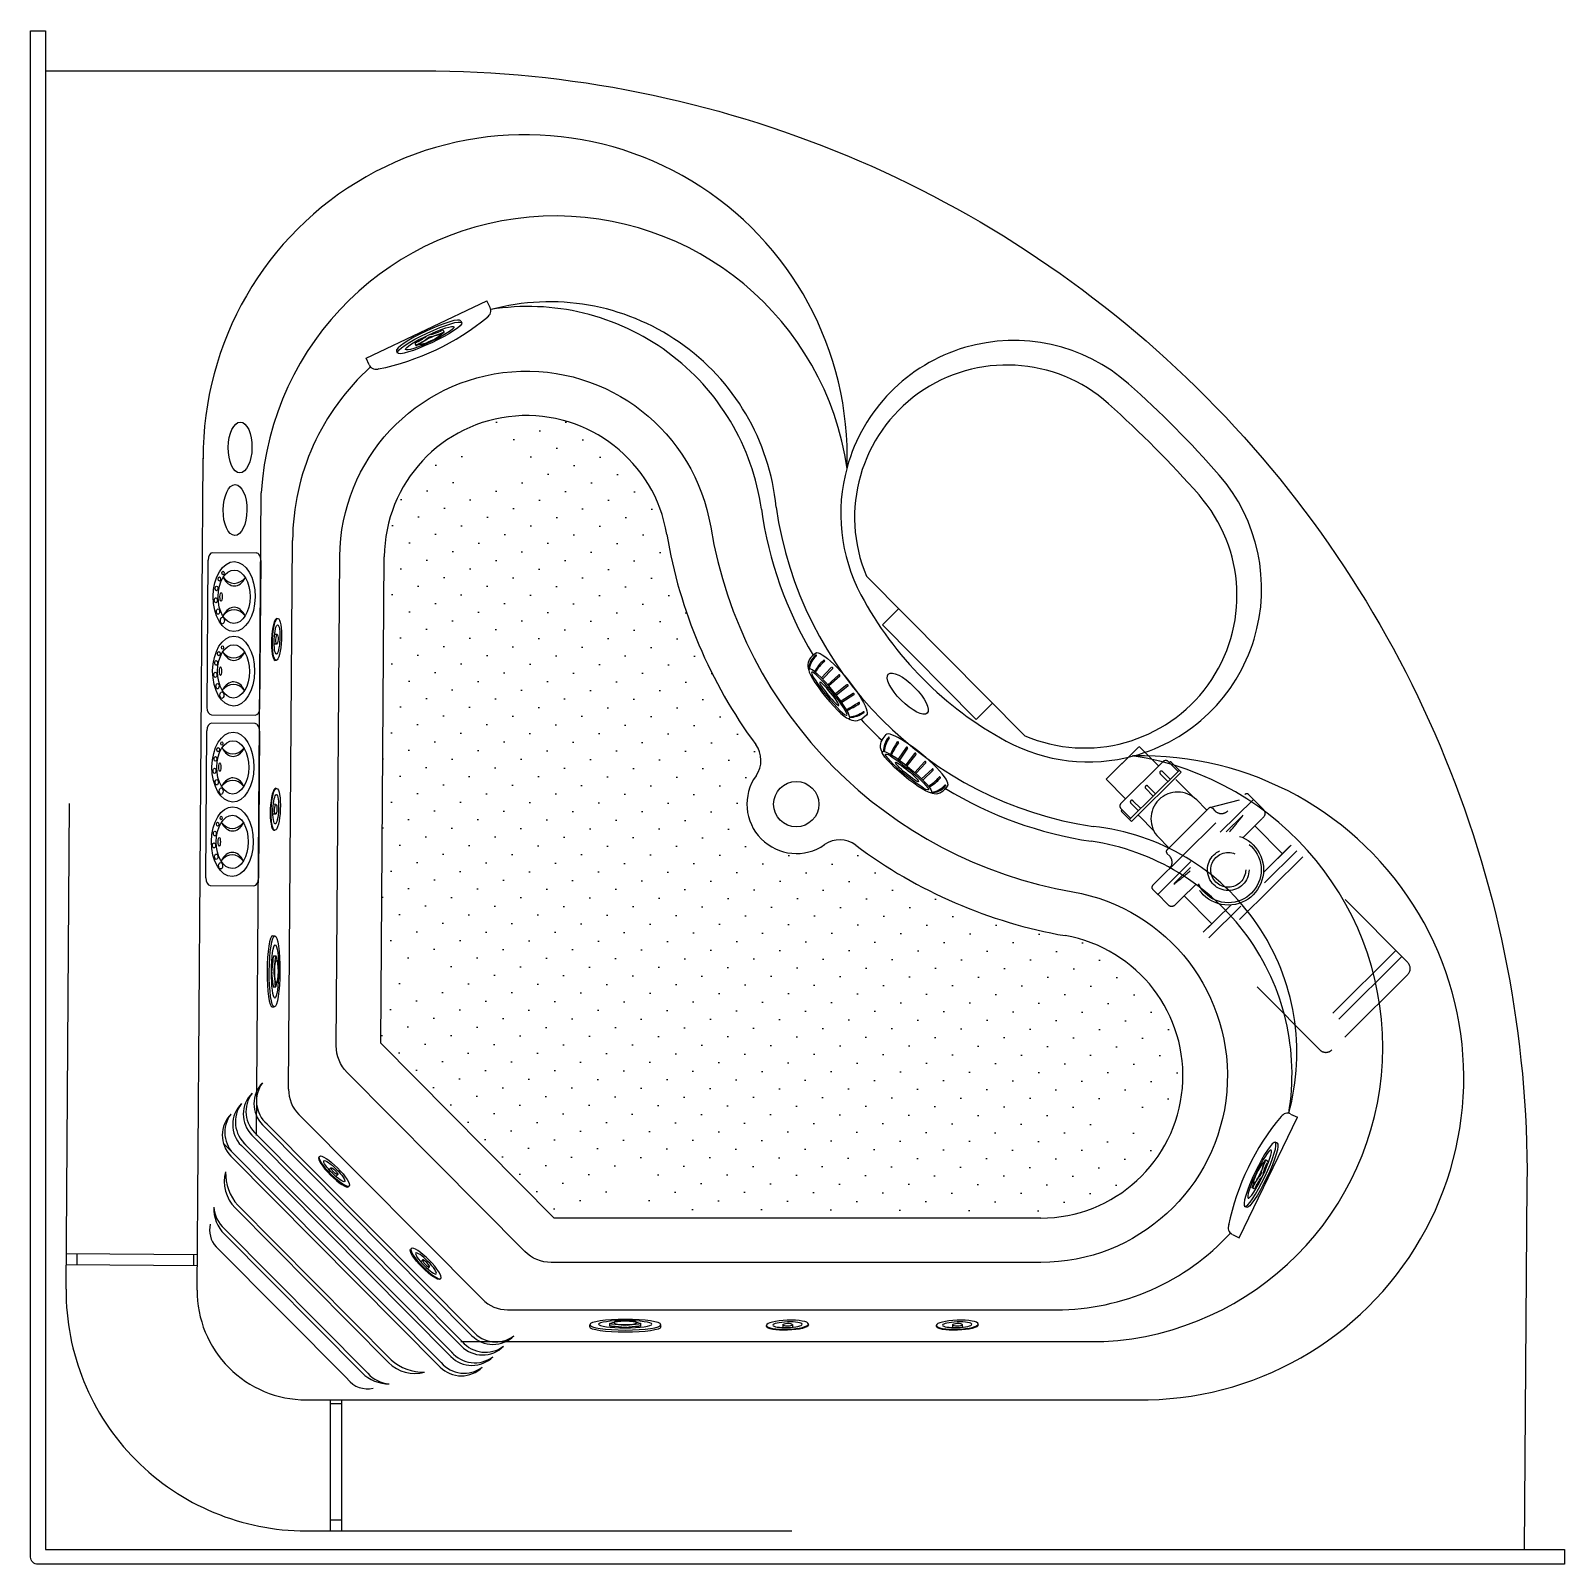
# Model space of a CAD drawing. Header units: millimetres. Extents: x -1265.45 to -1263.72, y 2265.12 to 2266.84.
import ezdxf

# ---------------------------------------------------------------- set-up
doc = ezdxf.new("R2010")
doc.units = ezdxf.units.MM
doc.linetypes.add('HIDDEN2', pattern=[0.1875, 0.125, -0.0625])
doc.layers.add('jacuzzi', color=1, linetype='Continuous')
doc.layers.add('LCOTA02', color=1, linetype='Continuous')

# ---------------------------------------------------------------- blocks, each defined once
blk = doc.blocks.new('A$C302A24D9')
at = {"layer": 'jacuzzi'}
for p, q in [((0, 1.23), (0, 1.02)), ((1.81, 1.02), (1.81, 1.61)), ((2.9, 1.02), (2.9, 1.61)), ((4.71, 1.23), (4.71, 1.02))]:
    blk.add_line(p, q, dxfattribs=at)
at = {"layer": 'jacuzzi', "extrusion": (0, 0, -1)}
for centre, major_axis, ratio, start_param, end_param in [((2.36, 1.23), (2.36, 0), 0.431953, 3.141593, 6.283185), ((2.36, 1.02), (2.36, 0), 0.431953, 3.141593, 9.424778), ((2.36, 1.02), (1.65, 0), 0.381644, 3.141593, 9.424778), ((2.36, 1.02), (0.544, 0), 0.461888, 1.570796326794896, 7.853981633974482)]:
    blk.add_ellipse(centre, major_axis=major_axis, ratio=ratio, start_param=start_param, end_param=end_param, dxfattribs=at)
blk = doc.blocks.new('*E3')
at = {"layer": 'LCOTA02', "extrusion": (0, 0, -1)}
for centre, start_param, end_param in [((-0.14, 1.57), -1.378279, 0), ((-0.13, -1.4), 3.141593, 4.519872)]:
    blk.add_ellipse(centre, major_axis=(-0.001, 0.268), ratio=0.15, start_param=start_param, end_param=end_param, dxfattribs=at)
blk = doc.blocks.new('*E2')
at = {"layer": 'LCOTA02', "extrusion": (0, 0, -1)}
for centre, start_param, end_param in [((-0.14, 1.57), -1.378279, 0), ((-0.13, -1.4), 3.141593, 4.519872)]:
    blk.add_ellipse(centre, major_axis=(-0.001, 0.268), ratio=0.15, start_param=start_param, end_param=end_param, dxfattribs=at)

msp = doc.modelspace()

# ---------------------------------------------------------------- hatches: boundary and pattern name
at = {"layer": 'jacuzzi'}
h = msp.add_hatch(dxfattribs=at)
h.set_pattern_fill('DOTS', color=256, scale=0.440011, angle=134.7917, style=0)
h.set_pattern_definition([(134.79165, (-1254.092483, 2266.034213), (-0.029204034, -0.009616825), [0, -0.027500675])])
h.paths.add_polyline_path([(-1264.731, 2266.2778, 0.468986), (-1264.9434, 2266.4019), (-1264.9195, 2266.3588), (-1264.9103, 2266.3631), (-1264.9115, 2266.319), (-1264.9114, 2266.3187), (-1264.9462, 2266.3464), (-1264.938, 2266.3502), (-1264.9563, 2266.3966, 0.289743), (-1265.0488, 2266.2527), (-1265.0521, 2265.7942), (-1265.012, 2265.7966), (-1265.0119, 2265.8068), (-1264.9725, 2265.7867), (-1264.9723, 2265.7867), (-1265.0123, 2265.7671), (-1265.0122, 2265.7762), (-1265.0523, 2265.779), (-1265.0528, 2265.7055), (-1264.9552, 2265.6072), (-1264.6247, 2265.9353, -0.364434), (-1264.6307, 2266.0065, 0.323665), (-1264.631, 2266.0416, -0.118271)])
h.paths.add_polyline_path([(-1264.9552, 2265.6072), (-1264.8577, 2265.5089), (-1264.7841, 2265.5089), (-1264.7867, 2265.549), (-1264.7957, 2265.549), (-1264.7759, 2265.5889), (-1264.7759, 2265.5886), (-1264.7561, 2265.5491), (-1264.7662, 2265.5491), (-1264.769, 2265.5089), (-1264.3105, 2265.5089, 0.289743), (-1264.1659, 2265.6004), (-1264.2122, 2265.619), (-1264.216, 2265.6108), (-1264.2434, 2265.6459), (-1264.2432, 2265.6458), (-1264.199, 2265.6467), (-1264.2034, 2265.6375), (-1264.1605, 2265.6132, 0.468986), (-1264.283, 2265.8266, -0.118271), (-1264.5185, 2265.9283, 0.323665), (-1264.5536, 2265.9289, -0.364434), (-1264.6247, 2265.9353)])

# ---------------------------------------------------------------- linework, layer by layer
for p, q in [((-1265.0693, 2266.4759), (-1264.9334, 2266.5405)), ((-1264.9298, 2266.5329), (-1264.9334, 2266.5405)), ((-1264.9826, 2266.5075), (-1264.9816, 2266.5052)), ((-1264.9628, 2266.5182), (-1264.9617, 2266.5159)), ((-1265.0143, 2266.4926), (-1265.0131, 2266.4901)), ((-1265.0657, 2266.4684), (-1265.0693, 2266.4759)), ((-1265.0352, 2266.4842), (-1265.0342, 2266.482)), ((-1265.2594, 2265.4279), (-1265.2526, 2266.3635)), ((-1265.1925, 2265.6016), (-1265.1872, 2266.3247)), ((-1265.1565, 2265.6538), (-1265.152, 2266.2711)), ((-1265.2482, 2266.0833), (-1265.247, 2266.2489)), ((-1265.1928, 2266.2569), (-1265.2419, 2266.2573)), ((-1265.1878, 2266.2484), (-1265.189, 2266.0829)), ((-1265.0528, 2265.7055), (-1265.0488, 2266.2527)), ((-1264.3285, 2266.0514), (-1264.5065, 2266.2307)), ((-1264.4703, 2266.1943), (-1264.4885, 2266.1762)), ((-1264.3829, 2266.0697), (-1264.4885, 2266.1762)), ((-1264.5634, 2266.1444), (-1264.5676, 2266.1409)), ((-1264.5634, 2266.1444), (-1264.5676, 2266.1409)), ((-1264.546, 2266.128), (-1264.5571, 2266.1165)), ((-1264.5447, 2266.1268), (-1264.5558, 2266.1152)), ((-1264.5378, 2266.1197), (-1264.5499, 2266.1087)), ((-1264.5366, 2266.1183), (-1264.5487, 2266.1074)), ((-1264.5284, 2266.1085), (-1264.5414, 2266.0986)), ((-1264.5273, 2266.107), (-1264.5403, 2266.0971)), ((-1264.5216, 2266.0989), (-1264.5351, 2266.0901)), ((-1264.5206, 2266.0975), (-1264.534, 2266.0886)), ((-1265.2432, 2266.0748), (-1265.1941, 2266.0745)), ((-1264.5065, 2266.0747), (-1264.5107, 2266.0712)), ((-1264.3646, 2266.0879), (-1264.3829, 2266.0697)), ((-1265.1942, 2266.0651), (-1265.2433, 2266.0654)), ((-1265.2496, 2265.8915), (-1265.2484, 2266.057)), ((-1265.1892, 2266.0566), (-1265.1904, 2265.891)), ((-1264.4845, 2266.0526), (-1264.488, 2266.0483)), ((-1264.4618, 2266.0382), (-1264.4708, 2266.0249)), ((-1264.4604, 2266.0373), (-1264.4693, 2266.0238)), ((-1264.4523, 2266.0315), (-1264.4623, 2266.0186)), ((-1264.4509, 2266.0304), (-1264.4609, 2266.0174)), ((-1264.4411, 2266.0221), (-1264.4521, 2266.0101)), ((-1264.4398, 2266.0209), (-1264.4508, 2266.0089)), ((-1264.4327, 2266.0139), (-1264.4444, 2266.0029)), ((-1264.4315, 2266.0127), (-1264.4431, 2266.0016)), ((-1264.4152, 2265.9952), (-1264.4187, 2265.991)), ((-1264.4152, 2265.9952), (-1264.4187, 2265.991)), ((-1265.4067, 2265.429), (-1265.4028, 2265.9752)), ((-1265.2446, 2265.883), (-1265.1955, 2265.8826)), ((-1265.1744, 2265.8263), (-1265.1719, 2265.8263)), ((-1265.1733, 2265.8038), (-1265.1708, 2265.8037)), ((-1265.1736, 2265.7688), (-1265.1708, 2265.7688)), ((-1265.175, 2265.7463), (-1265.1725, 2265.7463)), ((-1264.8577, 2265.5089), (-1265.0528, 2265.7055)), ((-1264.0294, 2265.6259), (-1264.0218, 2265.6223)), ((-1264.9502, 2265.3765), (-1265.1859, 2265.6139)), ((-1264.9482, 2265.3804), (-1265.182, 2265.6159)), ((-1265.1448, 2265.6253), (-1264.9385, 2265.4175)), ((-1264.0874, 2265.4868), (-1264.0218, 2265.6223)), ((-1264.9838, 2265.3451), (-1265.2299, 2265.593)), ((-1264.9719, 2265.3568), (-1265.207, 2265.5936)), ((-1264.9621, 2265.3648), (-1265.1977, 2265.6021)), ((-1264.9614, 2265.37), (-1265.1951, 2265.6054)), ((-1264.0443, 2265.593), (-1264.0466, 2265.5941)), ((-1264.9858, 2265.3412), (-1265.2215, 2265.5785)), ((-1264.974, 2265.353), (-1265.2096, 2265.5903)), ((-1264.0552, 2265.5733), (-1264.0575, 2265.5744)), ((-1264.0703, 2265.5417), (-1264.0727, 2265.5429)), ((-1265.041, 2265.3493), (-1265.2137, 2265.5233)), ((-1265.044, 2265.3464), (-1265.2167, 2265.5203)), ((-1264.3105, 2265.5089), (-1264.8577, 2265.5089)), ((-1264.0788, 2265.5209), (-1264.0811, 2265.5219)), ((-1265.0674, 2265.3344), (-1265.2289, 2265.497)), ((-1265.0737, 2265.3348), (-1265.2285, 2265.4907)), ((-1264.0949, 2265.4904), (-1264.0874, 2265.4868)), ((-1265.09, 2265.3275), (-1265.2379, 2265.4765)), ((-1265.2591, 2265.4676), (-1265.4065, 2265.4686)), ((-1265.2592, 2265.455), (-1265.4065, 2265.4561)), ((-1265.3946, 2265.4685), (-1265.3947, 2265.456)), ((-1265.2634, 2265.4676), (-1265.2635, 2265.455)), ((-1264.9101, 2265.4057), (-1264.2928, 2265.4057)), ((-1264.8178, 2265.3864), (-1264.8178, 2265.3889)), ((-1264.7953, 2265.3877), (-1264.7953, 2265.3904)), ((-1264.7603, 2265.3877), (-1264.7603, 2265.3902)), ((-1264.7378, 2265.3864), (-1264.7378, 2265.3889)), ((-1264.9626, 2265.37), (-1264.2395, 2265.37)), ((-1265.1367, 2265.3044), (-1264.2011, 2265.3044)), ((-1265.1096, 2265.3044), (-1265.1096, 2265.157)), ((-1265.0971, 2265.3), (-1265.1096, 2265.3)), ((-1265.0971, 2265.3044), (-1265.0971, 2265.157)), ((-1265.0971, 2265.1689), (-1265.1096, 2265.1689)), ((-1265.1367, 2265.157), (-1264.5905, 2265.157))]:
    msp.add_line(p, q, dxfattribs=at)
at = {"layer": 'jacuzzi', "linetype": 'HIDDEN2', "ltscale": 0.1}
for p, q in [((-1264.237, 2266.0025), (-1264.2001, 2266.039)), ((-1264.237, 2266.0024), (-1264.2028, 2266.0364)), ((-1264.2054, 2266.0338), (-1264.2028, 2266.0364)), ((-1264.2028, 2266.0364), (-1264.2002, 2266.039)), ((-1264.1998, 2266.0394), (-1264.1779, 2266.0174)), ((-1264.2201, 2265.9755), (-1264.1731, 2266.0222)), ((-1264.2201, 2265.9755), (-1264.173, 2266.0222)), ((-1264.2105, 2265.957), (-1264.1545, 2266.0126)), ((-1264.2084, 2265.9549), (-1264.1524, 2266.0104)), ((-1264.1658, 2266.0213), (-1264.1667, 2266.0222)), ((-1264.1658, 2266.0214), (-1264.1667, 2266.0222)), ((-1264.1658, 2266.0214), (-1264.1558, 2266.0113)), ((-1264.237, 2266.0025), (-1264.2151, 2265.9804)), ((-1264.237, 2266.0024), (-1264.2152, 2265.9804)), ((-1264.1584, 2266.0023), (-1264.1379, 2265.9817)), ((-1264.1846, 2265.8828), (-1264.081, 2265.9857)), ((-1264.1246, 2265.9687), (-1264.135, 2265.9792)), ((-1264.1201, 2265.9705), (-1264.0867, 2265.9794)), ((-1264.1085, 2265.9428), (-1264.0712, 2265.9798)), ((-1264.0766, 2265.9853), (-1264.0597, 2265.9683)), ((-1264.2092, 2265.9582), (-1264.2201, 2265.9692)), ((-1264.2005, 2265.9617), (-1264.2001, 2265.9614)), ((-1264.1998, 2265.9612), (-1264.1832, 2265.9444)), ((-1264.1684, 2265.9231), (-1264.1214, 2265.9698)), ((-1264.1174, 2265.9698), (-1264.1146, 2265.967)), ((-1264.0836, 2265.9612), (-1264.1017, 2265.9432)), ((-1264.0613, 2265.9583), (-1264.0598, 2265.9599)), ((-1264.0613, 2265.9583), (-1264.0598, 2265.9599)), ((-1264.1673, 2265.9263), (-1264.1777, 2265.9368)), ((-1264.0386, 2265.9187), (-1264.0697, 2265.95)), ((-1264.0289, 2265.9284), (-1264.0599, 2265.8977)), ((-1264.0225, 2265.922), (-1264.0588, 2265.8861)), ((-1264.0289, 2265.9284), (-1264.0557, 2265.9018)), ((-1264.0303, 2265.927), (-1264.0557, 2265.9018)), ((-1264.0303, 2265.927), (-1264.0557, 2265.9018)), ((-1263.8976, 2265.7962), (-1264.0289, 2265.9284)), ((-1264.1788, 2265.8729), (-1264.1416, 2265.9099)), ((-1264.1685, 2265.9191), (-1264.1653, 2265.916)), ((-1264.1602, 2265.8851), (-1264.142, 2265.9031)), ((-1264.0158, 2265.9153), (-1264.1146, 2265.8171)), ((-1264.1843, 2265.8785), (-1264.1783, 2265.8724)), ((-1264.1792, 2265.8734), (-1264.1674, 2265.8615)), ((-1264.1792, 2265.8734), (-1264.1674, 2265.8615)), ((-1264.1492, 2265.8712), (-1264.1181, 2265.8399)), ((-1264.1574, 2265.863), (-1264.1589, 2265.8615)), ((-1264.1574, 2265.863), (-1264.1589, 2265.8615)), ((-1264.0968, 2265.861), (-1264.1277, 2265.8303)), ((-1264.0852, 2265.8598), (-1264.1213, 2265.8239)), ((-1264.1181, 2265.8399), (-1264.1277, 2265.8303)), ((-1263.9964, 2265.6981), (-1264.1277, 2265.8303)), ((-1263.911, 2265.8097), (-1264.0099, 2265.7116)), ((-1263.9043, 2265.803), (-1264.0031, 2265.7049)), ((-1263.8976, 2265.7827), (-1263.9829, 2265.698))]:
    msp.add_line(p, q, dxfattribs=at)
at = {"layer": 'jacuzzi', "color": 2}
msp.add_line((-1265.4466, 2265.1274), (-1265.4466, 2265.1274), dxfattribs=at)
msp.add_lwpolyline([(-1265.4298, 2266.8443), (-1265.4298, 2265.1361), (-1263.7215, 2265.1361), (-1263.7215, 2265.1194), (-1265.4386, 2265.1194, -0.416345), (-1265.4466, 2265.1274), (-1265.4466, 2266.8444)], format="xyb", close=True, dxfattribs=at)
at = {"layer": 'jacuzzi', "color": 3}
msp.add_lwpolyline([(-1265.4302, 2266.7994), (-1265.0062, 2266.7994, -0.416345), (-1263.7635, 2265.5476), (-1263.7665, 2265.1361)], format="xyb", dxfattribs=at)
at = {"layer": 'jacuzzi'}
msp.add_lwpolyline([(-1264.6817, 2266.286, 0.318511), (-1264.2744, 2265.8758, -0.917344), (-1264.3105, 2265.4589), (-1264.8611, 2265.4589, -0.199858), (-1264.8907, 2265.4713), (-1264.9907, 2265.572), (-1265.0907, 2265.6727, -0.199858), (-1265.1028, 2265.7025), (-1265.0988, 2266.2531, -0.917344), (-1264.6817, 2266.286)], format="xyb", dxfattribs=at)
at = {"layer": 'jacuzzi', "linetype": 'HIDDEN2', "ltscale": 0.1}
for points in [[(-1264.176, 2266.0087), (-1264.1673, 2265.9999)], [(-1264.1735, 2266.0112), (-1264.1648, 2266.0024)], [(-1264.1632, 2266.0213), (-1264.1524, 2266.0104)], [(-1264.1925, 2265.9923), (-1264.1838, 2265.9835)], [(-1264.19, 2265.9948), (-1264.1812, 2265.986)], [(-1264.2092, 2265.9757), (-1264.2005, 2265.9669)], [(-1264.2067, 2265.9783), (-1264.1979, 2265.9695)], [(-1264.2192, 2265.9658), (-1264.2084, 2265.9549)], [(-1264.0619, 2265.9578), (-1264.0831, 2265.9367)], [(-1264.1357, 2265.8845), (-1264.1527, 2265.8677), (-1264.1574, 2265.863)], [(-1264.1492, 2265.8712), (-1264.1527, 2265.8677), (-1264.1574, 2265.863)]]:
    msp.add_lwpolyline(points, dxfattribs=at)
at = {"layer": 'jacuzzi'}
msp.add_circle((-1264.5854, 2265.9744), 0.0255, dxfattribs=at)
at = {"layer": 'jacuzzi', "linetype": 'HIDDEN2', "ltscale": 0.1}
for radius in [0.0397, 0.037, 0.0234, 0.0196]:
    msp.add_circle((-1264.0995, 2265.9006), radius, dxfattribs=at)
at = {"layer": 'jacuzzi'}
for centre, radius, start, end in [((-1264.8903, 2266.3652), 0.3622, 358.1088, 180.3674), ((-1264.8563, 2266.3044), 0.3316, 8.2326, 176.4878), ((-1264.9374, 2266.5293), 0.00836, 302.4808, 25.4098), ((-1264.8627, 2266.2836), 0.2559, 5.6201, 105.04), ((-1264.887, 2266.2692), 0.265, 8.0684, 99.1538), ((-1265.1099, 2266.7366), 0.278, 281.2679, 309.5518), ((-1264.3406, 2266.3012), 0.1948, 48.5598, 164.5003), ((-1264.887, 2266.2692), 0.265, 131.9806, 179.5833), ((-1265.0582, 2266.4719), 0.00836, 205.4098, 295.4098), ((-1264.3484, 2266.297), 0.1714, 48.2455, 202.7375), ((-1264.9397, 2265.6226), 1.1, 41.0236, 48.5598), ((-1265.0334, 2265.5296), 1.2, 41.3378, 48.2455), ((-1264.8888, 2266.2515), 0.16, 9.4571, 179.5833), ((-1264.3406, 2266.3012), 0.1948, 164.5003, 207.9401), ((-1264.2568, 2266.2168), 0.1948, 285.083, 41.0236), ((-1264.2611, 2266.209), 0.1714, 246.8458, 41.3378), ((-1264.1888, 2266.3681), 0.4402, 188.0684, 210.9029), ((-1264.1888, 2266.3681), 0.4235, 188.0684, 261.5149), ((-1264.1888, 2266.3681), 0.5497, 189.4571, 216.4375), ((-1264.1593, 2266.3974), 0.4, 207.9401, 241.6432), ((-1264.559, 2266.1306), 0.0134, 129.7233, 203.7324), ((-1264.5517, 2266.1264), 0.0196, 127.5777, 181.3919), ((-1264.549, 2266.1244), 0.0218, 128.9912, 174.8924), ((-1264.5297, 2266.1057), 0.0394, 129.7793, 153.086), ((-1264.5268, 2266.1022), 0.0424, 129.5794, 150.937), ((-1264.5631, 2266.1417), 0.00055, 316.5429, 150.9029), ((-1264.5542, 2266.1356), 0.000793, 298.4848, 149.1246), ((-1264.5453, 2266.1274), 0.000869, 314.4731, 138.4054), ((-1264.5372, 2266.119), 0.000887, 311.6457, 132.8615), ((-1264.5278, 2266.1078), 0.000891, 306.9155, 127.511), ((-1264.5211, 2266.0982), 0.000874, 301.4601, 124.6794), ((-1264.5725, 2266.17), 0.0991, 295.9741, 305.1288), ((-1264.553, 2266.142), 0.0667, 291.5097, 305.1081), ((-1264.5276, 2266.1024), 0.0297, 274.3389, 306.2029), ((-1264.5253, 2266.0979), 0.0258, 270.0971, 307.5485), ((-1264.515, 2266.0882), 0.000857, 295.6578, 121.8518), ((-1264.5097, 2266.0779), 0.00055, 287.5437, 121.9037), ((-1264.5191, 2266.0817), 0.0134, 234.7761, 308.7233), ((-1264.1888, 2266.3681), 0.4402, 222.6892, 226.8941), ((-1264.6551, 2266.0238), 0.03, 324.6978, 36.4375), ((-1264.4776, 2266.0398), 0.0134, 140.86, 214.8072), ((-1264.4615, 2266.0336), 0.0258, 142.0348, 179.4862), ((-1264.457, 2266.0312), 0.0297, 143.3804, 175.2444), ((-1264.4813, 2266.0493), 0.00055, 327.6796, 162.0396), ((-1264.4175, 2266.0056), 0.0667, 144.4752, 158.0736), ((-1264.3897, 2265.9859), 0.0991, 144.4545, 153.6092), ((-1264.4711, 2266.0439), 0.000857, 327.7315, 153.9255), ((-1264.2568, 2266.2168), 0.1948, 241.6432, 285.083), ((-1264.4611, 2266.0378), 0.000874, 324.9039, 148.1232), ((-1264.4516, 2266.031), 0.000891, 322.0723, 142.6678), ((-1264.2574, 2265.7011), 0.3316, 273.0955, 81.3507), ((-1264.1968, 2265.6666), 0.3622, 269.2159, 91.4745), ((-1264.5854, 2265.9744), 0.0555, 144.6978, 304.8855), ((-1264.4404, 2266.0215), 0.000887, 316.7218, 137.9376), ((-1264.4321, 2266.0133), 0.000869, 311.1779, 135.1102), ((-1264.4572, 2266.032), 0.0424, 298.6463, 320.0039), ((-1264.4537, 2266.0291), 0.0394, 296.4973, 319.804), ((-1264.429, 2265.9996), 0.0134, 245.8509, 319.86), ((-1264.4331, 2266.007), 0.0196, 268.1914, 322.0056), ((-1264.4352, 2266.0097), 0.0218, 274.6909, 320.5921), ((-1264.424, 2266.0044), 0.000793, 300.4587, 151.0985), ((-1264.4179, 2265.9954), 0.00055, 298.6804, 133.0404), ((-1264.1888, 2266.3681), 0.4402, 238.6804, 261.5149), ((-1264.2782, 2265.6948), 0.2559, 344.5433, 83.9632), ((-1264.5365, 2265.9043), 0.03, 53.1458, 124.8855), ((-1264.1888, 2266.3681), 0.5497, 233.1458, 260.1262), ((-1264.2928, 2265.6707), 0.265, 350.4295, 81.5149), ((-1264.3105, 2265.6689), 0.16, 270, 80.1262), ((-1265.1621, 2265.6374), 0.0334, 134.7917, 224.7917), ((-1265.1584, 2265.6406), 0.0342, 143.0529, 229.252), ((-1265.174, 2265.6257), 0.0334, 134.7917, 224.7917), ((-1265.1702, 2265.6288), 0.0342, 143.0529, 229.252), ((-1265.1165, 2265.6535), 0.04, 179.5833, 224.7917), ((-1265.1859, 2265.6139), 0.0334, 134.7917, 224.7917), ((-1265.1821, 2265.6171), 0.0342, 143.0529, 229.252), ((-1264.033, 2265.6184), 0.00836, 64.1735, 147.1025), ((-1265.1977, 2265.6021), 0.0334, 134.7917, 224.7917), ((-1265.194, 2265.6053), 0.0342, 143.0529, 229.252), ((-1263.827, 2265.4444), 0.278, 140.0315, 168.3154), ((-1265.187, 2265.5498), 0.0418, 164.5023, 224.7917), ((-1265.1722, 2265.5595), 0.0551, 178.5328, 221.1184), ((-1265.2038, 2265.5242), 0.037, 184.6852, 227.3488), ((-1265.1989, 2265.5202), 0.0418, 178.6462, 224.7917), ((-1265.2167, 2265.4956), 0.0286, 166.7662, 221.9709), ((-1264.2928, 2265.6707), 0.265, 270, 317.6027), ((-1264.0913, 2265.498), 0.00836, 154.1735, 244.1735), ((-1265.2167, 2265.4956), 0.0286, 227.6124, 230.7112), ((-1265.1367, 2265.427), 0.27, 179.5833, 270), ((-1265.1367, 2265.427), 0.1226, 179.5833, 270), ((-1264.9101, 2265.4457), 0.04, 224.7917, 270), ((-1264.9352, 2265.3921), 0.0342, 220.3313, 306.5304), ((-1264.9265, 2265.4001), 0.0334, 224.7917, 314.7917), ((-1264.9233, 2265.4038), 0.0342, 220.3313, 306.5304), ((-1264.9502, 2265.3765), 0.0334, 224.7917, 314.7917), ((-1264.947, 2265.3803), 0.0342, 220.3313, 306.5304), ((-1264.9384, 2265.3883), 0.0334, 224.7917, 314.7917), ((-1265.044, 2265.3642), 0.0418, 224.7917, 270.9371), ((-1265.0401, 2265.3592), 0.037, 222.2345, 264.8982), ((-1265.0143, 2265.3758), 0.0418, 224.7917, 285.081), ((-1265.0045, 2265.3906), 0.0551, 228.4649, 271.0505), ((-1264.9621, 2265.3648), 0.0334, 224.7917, 314.7917), ((-1264.9589, 2265.3685), 0.0342, 220.3313, 306.5304), ((-1265.0677, 2265.3454), 0.0286, 218.8721, 282.8171)]:
    msp.add_arc(centre, radius, start, end, dxfattribs=at)
at = {"layer": 'jacuzzi', "linetype": 'HIDDEN2', "ltscale": 0.1}
for centre, radius, start, end in [((-1264.1698, 2266.019), 0.0045, 44.7917, 134.7917), ((-1264.1748, 2266.0099), 0.0018, 44.7917, 224.7917), ((-1264.1645, 2266.0201), 0.0018, 44.7917, 134.7917), ((-1264.1912, 2265.9935), 0.0018, 44.7917, 224.7917), ((-1264.2169, 2265.9723), 0.0045, 134.7917, 224.7917), ((-1264.2079, 2265.977), 0.0018, 44.7917, 224.7917), ((-1264.1564, 2265.958), 0.0301, 44.7917, 224.7917), ((-1264.0787, 2265.9833), 0.00286, 44.7917, 134.7917), ((-1264.218, 2265.967), 0.0018, 134.7917, 224.7917), ((-1264.201, 2265.9612), 0.000743, 44.7917, 119.9334), ((-1264.1236, 2265.9697), 0.00145, 224.7917, 314.7917), ((-1264.1194, 2265.9678), 0.00286, 44.7917, 134.7917), ((-1264.1072, 2265.9743), 0.0104, 224.7917, 314.7917), ((-1264.4141, 2266.2168), 0.418, 319.128, 322.4214), ((-1264.064, 2265.9641), 0.00601, 314.7917, 44.7917), ((-1264.064, 2265.9641), 0.00601, 314.7917, 44.7917), ((-1264.1664, 2265.9211), 0.00286, 134.7917, 224.7917), ((-1264.1683, 2265.9253), 0.00145, 314.7917, 44.7917), ((-1264.1731, 2265.909), 0.0104, 314.7917, 44.7917), ((-1264.4134, 2266.2175), 0.418, 307.162, 310.4553), ((-1264.1826, 2265.8808), 0.00286, 134.7917, 224.7917), ((-1264.1632, 2265.8657), 0.00601, 224.7917, 314.7917), ((-1264.1632, 2265.8657), 0.00601, 224.7917, 314.7917), ((-1263.9044, 2265.7895), 0.00954, 314.7917, 44.7917), ((-1263.9897, 2265.7048), 0.00954, 224.7917, 314.7917)]:
    msp.add_arc(centre, radius, start, end, dxfattribs=at)
at = {"layer": 'jacuzzi'}
for centre, major_axis, ratio, start_param, end_param in [((-1264.999, 2266.5012), (-0.0362, -0.017), 0.15, 3.141593, 6.283185), ((-1264.9979, 2266.4989), (-0.0362, -0.017), 0.15, 1.570796326790802, 7.853981633970388), ((-1264.9977, 2266.4985), (-0.0272, -0.0127), 0.133333, 1.570796326781739, 7.853981633961325), ((-1264.9826, 2266.511), (-0.0172, -0.0081), 0.15, 0.506677, 1.378279), ((-1265.0108, 2266.4915), (-0.00243, -0.00114), 0.15, -1.378279, 0.74996), ((-1265.017, 2266.4949), (-0.0172, -0.0081), 0.15, 1.763314, 2.634916), ((-1265.0242, 2266.4828), (-0.0172, -0.0081), 0.15, 3.019951, 3.891553), ((-1265.0159, 2266.4926), (-0.0172, -0.0081), 0.15, 1.763314, 2.634916), ((-1264.9971, 2266.4971), (-0.0113, -0.0053), 0.15, 1.570796326798903, 7.853981633978488), ((-1265.0046, 2266.4915), (-0.00243, -0.00114), 0.15, -0.121642, 2.006598), ((-1264.995, 2266.4928), (-0.0172, -0.0081), 0.15, 4.276588, 5.14819), ((-1264.9991, 2266.5015), (-0.00243, -0.00114), 0.15, 3.648269, 5.776509), ((-1264.9981, 2266.4992), (-0.00243, -0.00114), 0.15, 3.648269, 5.776509), ((-1264.9816, 2266.5087), (-0.0172, -0.0081), 0.15, 0.506677, 1.378279), ((-1264.988, 2266.4993), (-0.00243, -0.00114), 0.15, 1.134995, 3.263235), ((-1264.9687, 2266.5088), (-0.0172, -0.0081), 0.15, -0.74996, 0.121642), ((-1264.984, 2266.5041), (-0.00243, -0.00114), 0.15, 2.391632, 4.519872), ((-1265.211, 2266.3756), (0.0003, 0.0286), 0.466644, -1.570796, 4.712389), ((-1265.2167, 2266.3052), (0.0003, 0.0286), 0.466644, -1.570796, 4.712389), ((-1265.242, 2266.2488), (-0.00006, -0.00844), 0.6, 3.141593, 4.712389), ((-1265.2177, 2266.2079), (-0.0003, -0.0393), 0.6, 3.141593, 9.424778), ((-1265.1928, 2266.2485), (-0.00006, -0.00844), 0.6, 1.570796, 3.141593), ((-1265.2178, 2266.2077), (-0.0002, -0.03), 0.6, 3.141593, 9.424778), ((-1265.2343, 2266.2276), (-0.00001, -0.00235), 0.60001, 3.135532218625867, 9.418717525805453), ((-1265.2302, 2266.2345), (-0.00001, -0.00196), 0.60001, 3.135532218709224, 9.41871752588881), ((-1265.2174, 2266.2582), (-0.0003, -0.0354), 0.6, -0.631293, 0.631293), ((-1265.2374, 2266.2171), (-0.00001, -0.00263), 0.60001, 3.135532218708735, 9.418717525888322), ((-1265.2173, 2266.2474), (-0.0002, -0.0275), 0.6, -0.854785, 0.854785), ((-1265.2383, 2266.2038), (-0.00001, -0.00285), 0.60001, 3.135532218620074, 9.41871752579966), ((-1265.2181, 2266.1577), (-0.0003, -0.0354), 0.6, 2.510299, 3.772886), ((-1265.2178, 2266.1684), (-0.0002, -0.0275), 0.6, 2.286808, 3.996377), ((-1265.2358, 2266.191), (-0.00001, -0.00302), 0.60001, 3.135532218486871, 9.418717525666457), ((-1265.2309, 2266.1809), (-0.00001, -0.00369), 0.60001, 3.135532218685915, 9.418717525865501), ((-1265.2183, 2266.1241), (-0.0003, -0.0393), 0.6, 3.141593, 9.424778), ((-1265.2184, 2266.1238), (-0.0002, -0.03), 0.6, 3.141593, 9.424778), ((-1265.2349, 2266.1437), (-0.00001, -0.00235), 0.60001, 3.135532218397408, 9.418717525576994), ((-1265.2308, 2266.1506), (-0.00001, -0.00196), 0.60001, 3.135532218709224, 9.41871752588881), ((-1265.218, 2266.1743), (-0.0003, -0.0354), 0.6, -0.631293, 0.631293), ((-1265.2179, 2266.1636), (-0.0002, -0.0275), 0.6, -0.854785, 0.854785), ((-1265.238, 2266.1333), (-0.00001, -0.00263), 0.60001, 3.135532218504089, 9.418717525683675), ((-1265.2389, 2266.1199), (-0.00001, -0.00285), 0.60001, 3.135532218620074, 9.41871752579966), ((-1265.2364, 2266.1071), (-0.00001, -0.00302), 0.60001, 3.135532218665507, 9.418717525845093), ((-1265.2187, 2266.0738), (-0.0003, -0.0354), 0.6, 2.510299, 3.772886), ((-1265.2185, 2266.0845), (-0.0002, -0.0275), 0.6, 2.286808, 3.996377), ((-1265.2315, 2266.0971), (-0.00001, -0.00369), 0.60001, 3.135532218540638, 9.418717525720226), ((-1265.2432, 2266.0833), (-0.00006, -0.00844), 0.6, 4.712389, 6.283185), ((-1265.194, 2266.0829), (-0.00006, -0.00844), 0.6, 0, 1.570796), ((-1265.2433, 2266.057), (-0.00006, -0.00844), 0.6, 3.141593, 4.712389), ((-1265.1942, 2266.0566), (-0.00006, -0.00844), 0.6, 1.570796, 3.141593), ((-1265.2191, 2266.0161), (-0.0003, -0.0393), 0.6, 3.141593, 9.424778), ((-1265.2192, 2266.0158), (-0.0002, -0.03), 0.6, 3.141593, 9.424778), ((-1265.2316, 2266.0426), (-0.00001, -0.00196), 0.60001, 3.135532218709224, 9.41871752588881), ((-1264.4499, 2266.0239), (0.0347, -0.0287), 0.198307, 6.281174, 9.428239), ((-1265.2388, 2266.0253), (-0.00001, -0.00263), 0.60001, 3.135532218708735, 9.418717525888322), ((-1265.2357, 2266.0357), (-0.00001, -0.00235), 0.60001, 3.135532218625867, 9.418717525805453), ((-1265.2188, 2266.0663), (-0.0003, -0.0354), 0.6, -0.631293, 0.631293), ((-1265.2187, 2266.0556), (-0.0002, -0.0275), 0.6, -0.854785, 0.854785), ((-1265.2397, 2266.0119), (-0.00001, -0.00285), 0.60001, 3.135532218620074, 9.41871752579966), ((-1265.2372, 2265.9991), (-0.00001, -0.00302), 0.60001, 3.135532218486871, 9.418717525666457), ((-1265.2323, 2265.9891), (-0.00001, -0.00369), 0.60001, 3.135532218685915, 9.418717525865501), ((-1265.2195, 2265.9658), (-0.0003, -0.0354), 0.6, 2.510299, 3.772886), ((-1265.2192, 2265.9765), (-0.0002, -0.0275), 0.6, 2.286808, 3.996377), ((-1265.2197, 2265.9322), (-0.0003, -0.0393), 0.6, 3.141593, 9.424778), ((-1265.2198, 2265.932), (-0.0002, -0.03), 0.6, 3.141593, 9.424778), ((-1265.2363, 2265.9519), (-0.00001, -0.00235), 0.60001, 3.135532218397408, 9.418717525576994), ((-1265.2322, 2265.9588), (-0.00001, -0.00196), 0.60001, 3.135532218709224, 9.41871752588881), ((-1265.2194, 2265.9825), (-0.0003, -0.0354), 0.6, -0.631293, 0.631293), ((-1265.2193, 2265.9718), (-0.0002, -0.0275), 0.6, -0.854785, 0.854785), ((-1265.2394, 2265.9414), (-0.00001, -0.00263), 0.60001, 3.135532218504089, 9.418717525683675), ((-1265.2403, 2265.9281), (-0.00001, -0.00285), 0.60001, 3.135532218620074, 9.41871752579966), ((-1265.2201, 2265.882), (-0.0003, -0.0354), 0.6, 2.510299, 3.772886), ((-1265.2199, 2265.8927), (-0.0002, -0.0275), 0.6, 2.286808, 3.996377), ((-1265.2378, 2265.9153), (-0.00001, -0.00302), 0.60001, 3.135532218665507, 9.418717525845093), ((-1265.2329, 2265.9052), (-0.00001, -0.00369), 0.60001, 3.135532218540638, 9.418717525720226), ((-1265.2446, 2265.8914), (-0.00006, -0.00844), 0.6, 4.712389, 6.283185), ((-1265.1954, 2265.8911), (-0.00006, -0.00844), 0.6, 0, 1.570796), ((-1265.1747, 2265.7863), (-0.0003, -0.04), 0.15, 3.141593, 6.283185), ((-1265.1722, 2265.7863), (-0.0003, -0.04), 0.15, 1.570796326788743, 7.853981633968329), ((-1265.1717, 2265.7863), (-0.0002, -0.03), 0.133333, 1.570796326801442, 7.853981633981029), ((-1265.1765, 2265.8053), (-0.0001, -0.019), 0.15, 0.506677, 1.378279), ((-1265.174, 2265.8052), (-0.0001, -0.019), 0.15, 0.506677, 1.378279), ((-1265.1702, 2265.7862), (-0.0001, -0.0125), 0.15, 1.570796326800463, 7.853981633980049), ((-1265.1708, 2265.8011), (-0.00001, -0.00268), 0.150044, 2.378701, 4.518397), ((-1265.1685, 2265.8169), (-0.0001, -0.019), 0.15, -0.74996, 0.121642), ((-1265.1751, 2265.7863), (-0.00001, -0.00268), 0.150044, 3.629298, 5.758162), ((-1265.1768, 2265.7673), (-0.0001, -0.019), 0.15, 1.763314, 2.634916), ((-1265.1726, 2265.7863), (-0.00001, -0.00268), 0.150044, 3.629298, 5.758162), ((-1265.1743, 2265.7673), (-0.0001, -0.019), 0.15, 1.763314, 2.634916), ((-1265.1683, 2265.7954), (-0.00001, -0.00268), 0.150044, 1.13007, 3.239249), ((-1265.1654, 2265.7862), (-0.0001, -0.019), 0.15, 4.276588, 5.14819), ((-1265.1711, 2265.7714), (-0.00001, -0.00268), 0.150044, -1.379631, 0.736424), ((-1265.169, 2265.7556), (-0.0001, -0.019), 0.15, 3.019951, 3.891553), ((-1265.1684, 2265.7771), (-0.00001, -0.00268), 0.150044, -0.145421, 2.001984)]:
    msp.add_ellipse(centre, major_axis=major_axis, ratio=ratio, start_param=start_param, end_param=end_param, dxfattribs=at)
for centre, major_axis, ratio in [((-1265.2324, 2266.2078), (-0.00004, -0.00489), 0.247059), ((-1265.233, 2266.124), (-0.00004, -0.00489), 0.247059), ((-1264.4601, 2266.0988), (-0.0218, 0.022), 0.339536), ((-1264.4609, 2266.0106), (0.0276, -0.0229), 0.1484), ((-1264.4609, 2266.0106), (0.0241, -0.02), 0.114375), ((-1265.2338, 2266.016), (-0.00004, -0.00489), 0.247059), ((-1264.4609, 2266.0106), (0.013, -0.0108), 0.112344), ((-1265.2344, 2265.9322), (-0.00004, -0.00489), 0.247059)]:
    msp.add_ellipse(centre, major_axis=major_axis, ratio=ratio, dxfattribs=at)
at = {"layer": 'jacuzzi', "extrusion": (0, 0, -1)}
for centre, major_axis, ratio, start_param, end_param in [((-1264.5349, 2266.1095), (0.0285, -0.0349), 0.198307, 3.139581, 6.286647), ((-1264.5483, 2266.0986), (0.0227, -0.0278), 0.1484, 3.141593, 9.424778), ((-1264.5483, 2266.0986), (0.0198, -0.0242), 0.114375, 3.141593, 9.424778), ((-1264.5483, 2266.0986), (0.0107, -0.0131), 0.112344, 3.141593, 9.424778), ((-1264.0638, 2265.558), (-0.0172, -0.0361), 0.15, 3.141593, 9.424778), ((-1264.0616, 2265.557), (-0.0172, -0.0361), 0.15, 3.141593, 6.283185), ((-1264.0643, 2265.5582), (-0.0129, -0.0271), 0.133333, 3.141593, 9.424778), ((-1264.0586, 2265.5719), (-0.00116, -0.00242), 0.15, 2.391632, 4.519872), ((-1264.0656, 2265.5589), (-0.0054, -0.0113), 0.15, 3.141593, 9.424778), ((-1264.07, 2265.561), (-0.0082, -0.0171), 0.15, 4.276588, 5.14819), ((-1264.0635, 2265.5579), (-0.00116, -0.00242), 0.15, 3.648269, 5.776509), ((-1264.0634, 2265.568), (-0.00116, -0.00242), 0.15, 1.134995, 3.263235), ((-1264.0539, 2265.5743), (-0.0082, -0.0171), 0.15, 0.506677, 1.378279), ((-1264.0538, 2265.5872), (-0.0082, -0.0171), 0.15, -0.74996, 0.121642), ((-1264.0613, 2265.5568), (-0.00116, -0.00242), 0.15, 3.648269, 5.776509), ((-1264.0517, 2265.5732), (-0.0082, -0.0171), 0.15, 0.506677, 1.378279), ((-1264.0564, 2265.5709), (-0.00116, -0.00242), 0.15, 3.141593, 4.519872), ((-1264.0714, 2265.5452), (-0.00116, -0.00242), 0.15, -1.378279, 0.74996), ((-1264.0713, 2265.5514), (-0.00116, -0.00242), 0.15, -0.121642, 2.006598), ((-1264.0802, 2265.5319), (-0.0082, -0.0171), 0.15, 3.019951, 3.891553), ((-1264.0703, 2265.5401), (-0.0082, -0.0171), 0.15, 1.763314, 2.634916), ((-1264.0691, 2265.5441), (-0.00116, -0.00242), 0.15, -1.378279, 0), ((-1264.068, 2265.539), (-0.0082, -0.0171), 0.15, 1.763314, 2.634916), ((-1264.7778, 2265.3889), (-0.04, 0), 0.15, 3.141593, 9.424778), ((-1264.7778, 2265.3864), (-0.04, 0), 0.15, 3.141593, 6.283185), ((-1264.7778, 2265.3894), (-0.03, 0), 0.133333, 3.141593, 9.424778), ((-1264.7926, 2265.3902), (-0.00268, 0), 0.15, -1.378279, 0.74996), ((-1264.7926, 2265.3877), (-0.00268, 0), 0.15, -1.378279, 0), ((-1264.8084, 2265.3924), (-0.019, 0), 0.15, 3.019951, 3.891553), ((-1264.7967, 2265.387), (-0.019, 0), 0.15, 1.763314, 2.634916), ((-1264.7967, 2265.3845), (-0.019, 0), 0.15, 1.763314, 2.634916), ((-1264.7778, 2265.3909), (-0.0125, 0), 0.15, 3.141593, 9.424778), ((-1264.7869, 2265.3928), (-0.00268, 0), 0.15, -0.121642, 2.006598), ((-1264.7778, 2265.3958), (-0.019, 0), 0.15, 4.276588, 5.14819), ((-1264.7778, 2265.3886), (-0.00268, 0), 0.15, 3.648269, 5.776509), ((-1264.7778, 2265.3861), (-0.00268, 0), 0.15, 3.648269, 5.776509), ((-1264.7588, 2265.387), (-0.019, 0), 0.15, 0.506677, 1.378279), ((-1264.7588, 2265.3845), (-0.019, 0), 0.15, 0.506677, 1.378279), ((-1264.7686, 2265.3928), (-0.00268, 0), 0.15, 1.134995, 3.263235), ((-1264.7471, 2265.3924), (-0.019, 0), 0.15, -0.74996, 0.121642), ((-1264.763, 2265.3902), (-0.00268, 0), 0.15, 2.391632, 4.519872), ((-1264.763, 2265.3877), (-0.00268, 0), 0.15, 3.141593, 4.519872)]:
    msp.add_ellipse(centre, major_axis=major_axis, ratio=ratio, start_param=start_param, end_param=end_param, dxfattribs=at)

# ---------------------------------------------------------------- block references
at = {"layer": 'jacuzzi'}
for name, p, xscale, yscale, zscale, rotation in [('*E3', (-1264.9971, 2266.4992), -0.01000024548634592, 0.01000024548685322, 0.01000024548682206, 115.4098446394172), ('*E2', (-1265.1721, 2265.7871), -0.01000024548688661, 0.01000024548685322, 0.01000024548682206, 179.8724650272511), ('A$C302A24D9', (-1264.9817, 2265.4446), 0.01000024548678336, 0.005000122743024708, 0.01000024548690854, 134.5717678171164), ('A$C302A24D9', (-1264.5719, 2265.3948), 0.01000024548693417, 0.005000122743748575, 0.01000024548692239, 181.9698887817291), ('A$C302A24D9', (-1264.3809, 2265.3948), 0.01000024548693417, 0.005000122743748575, 0.01000024548692239, 181.9698887817291)]:
    msp.add_blockref(name, p, dxfattribs=dict(at, xscale=xscale, yscale=yscale, zscale=zscale, rotation=rotation))
at = {"layer": 'jacuzzi', "extrusion": (0, 0, -1), "yscale": 0.005000122743748575, "zscale": -0.01000024548682206}
for p, xscale, rotation in [((1265.1634, 2266.1831), 0.010000245487039, 272.3865835220378), ((1265.1648, 2265.992), 0.010000245487039, 272.3865835220378), ((1265.1181, 2265.5819), 0.01000024548686442, 224.9884625582968)]:
    msp.add_blockref('A$C302A24D9', p, dxfattribs=dict(at, xscale=xscale, rotation=rotation))

doc.saveas('drawing.dxf')
